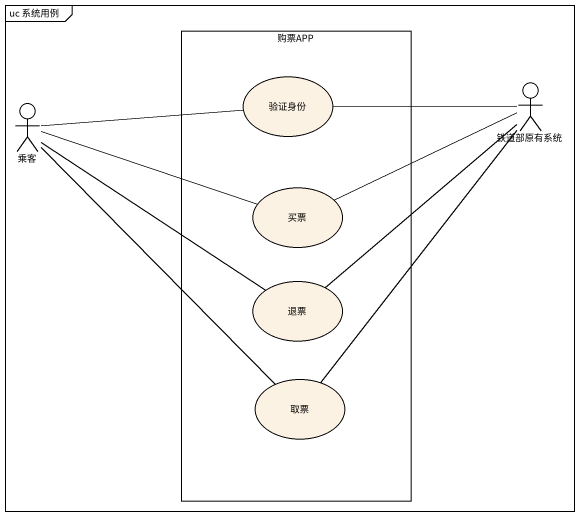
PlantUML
@startuml
mainframe uc 系统用例
rectangle 购票APP {
  usecase 验证身份
  usecase 买票
  usecase 退票
  usecase 取票
}
actor 铁道部原有系统
actor 乘客
铁道部原有系统 -left- 验证身份
乘客 -right- 验证身份
乘客 -right- 买票
乘客 -- 退票
乘客 -- 取票
买票 -right- 铁道部原有系统
退票 -up- 铁道部原有系统
取票 -up- 铁道部原有系统
@enduml
